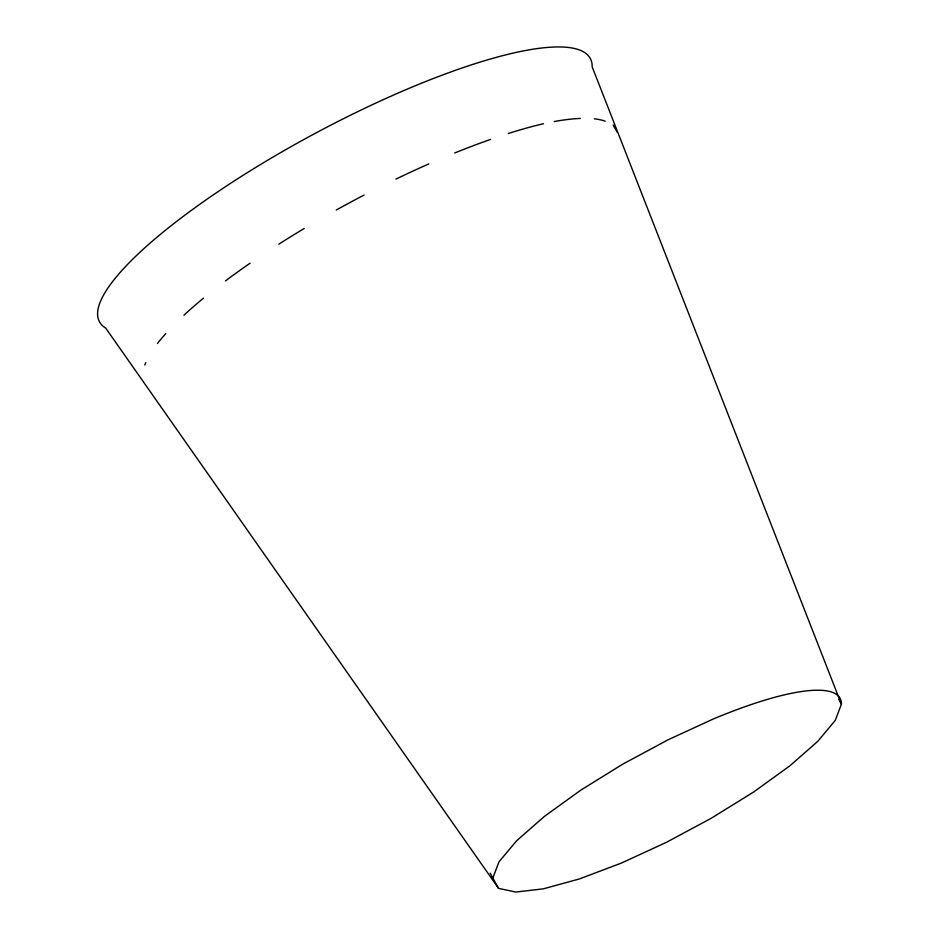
<?xml version="1.0" encoding="UTF-8"?>
<svg xmlns="http://www.w3.org/2000/svg" width="939" height="939" viewBox="0 0 939 939"><rect width="100%" height="100%" fill="white"/><g stroke="black" fill="none" stroke-linecap="round" stroke-linejoin="round"><path stroke-width="1.41" d="M498.562 888.376L492.834 878.071L498.985 861.838L516.591 840.792L544.456 816.367L580.689 790.215L622.803 764.123L667.934 739.873L713.018 719.121A196.274 45.154 -28.2 0 1 841.403 704.191L592.157 66.786A278.484 64.063 -28.2 0 0 313.743 134.136A278.484 64.063 -28.2 0 0 105.72 328.11L498.562 888.376L515.781 892.05L543.305 888.846L579.269 878.986L621.231 863.141L666.303 842.389L711.445 818.139L753.559 792.047L789.781 765.895L817.646 741.458L835.252 720.413L841.403 704.191L838.785 699.285M613.108 124.934L614.493 127.516A269.176 61.798 -28.1 0 1 616.829 131.93M490.205 873.176L492.834 878.071M304.189 228.506A271.23 62.397 -28.2 0 0 286.313 239.445A265.549 61.094 -28.2 0 0 278.824 244.163M336.256 210.031A271.23 62.397 -28.2 0 1 364.074 195.066M395.941 179.103A271.23 62.397 -28.2 0 1 421.271 167.283A273.366 62.89 -28.2 0 1 428.806 163.938M144.852 365.071A265.549 61.094 -28.2 0 1 145.791 362.618M157.47 343.51A265.549 61.094 -28.2 0 1 165.722 333.627M183.927 315.222A265.549 61.094 -28.2 0 1 203.481 298.168M225.501 280.878A265.549 61.094 -28.2 0 1 250.138 263.166M454.746 152.975A273.366 62.89 -28.2 0 1 490.545 139.43M508.222 133.526A273.366 62.89 -28.2 0 1 543.493 123.725M554.35 121.53A269.176 61.798 -28.1 0 1 580.279 118.431M594.328 118.819A269.176 61.798 -28.1 0 1 605.232 121.237"/></g></svg>
